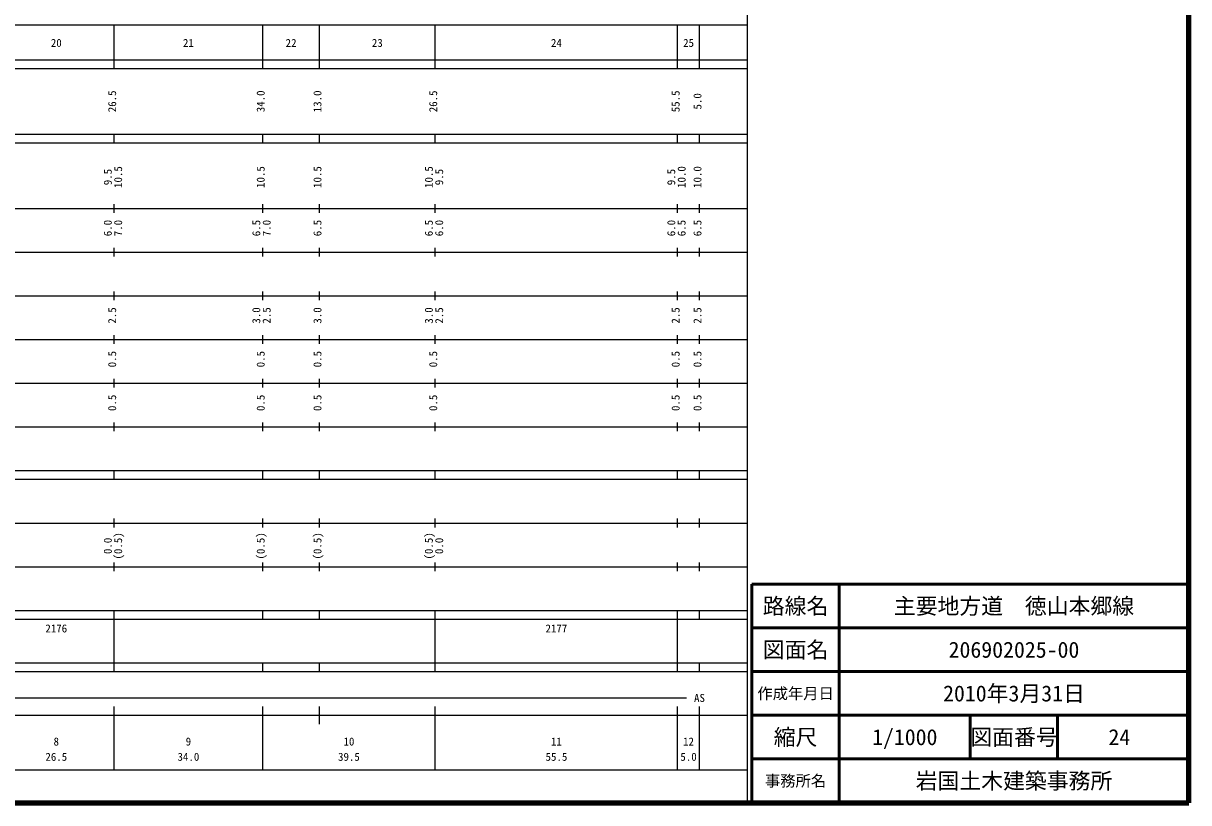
# Model space of a CAD drawing. Units: millimetres on the paper, enlarged 1000 times. Extents: x 40000 to 680000, y 20000 to 380000.
# Drawn here: x 413200 to 680000, y 20000 to 198357 of the extents above; entities that cross this region are included whole.
import ezdxf
from ezdxf.enums import TextEntityAlignment as Align

# ---------------------------------------------------------------- set-up
doc = ezdxf.new("R2010")
doc.units = ezdxf.units.MM
doc.header["$LTSCALE"] = 1000
for name, color, linetype, lineweight in [('M-TTL', 2, 'Continuous', 140), ('M-TTL-FRAM', 2, 'Continuous', 50), ('M-TTL-LINE', 7, 'Continuous', 50), ('M-TTL-TXT', 7, 'Continuous', 25)]:
    doc.layers.add(name, color=color, linetype=linetype, lineweight=lineweight)
doc.styles.add('ＭＳ ゴシック', font='')
doc.styles.get('ＭＳ ゴシック').set_extended_font_data('MS Gothic')

msp = doc.modelspace()

# ---------------------------------------------------------------- linework, layer by layer
at = {"layer": 'M-TTL'}
for p, q in [((680000, 20000), (680000, 380000)), ((40000, 20000), (680000, 20000))]:
    msp.add_line(p, q, dxfattribs=at)
at = {"layer": 'M-TTL-FRAM'}
for p, q in [((680000, 70000), (580000, 70000)), ((580000, 70000), (580000, 20000))]:
    msp.add_line(p, q, dxfattribs=at)
at = {"layer": 'M-TTL-LINE'}
for p, q in [((600000, 70000), (600000, 20000)), ((680000, 60000), (580000, 60000)), ((680000, 50000), (580000, 50000)), ((680000, 40000), (580000, 40000)), ((630000, 40000), (630000, 30000)), ((650000, 40000), (650000, 30000)), ((680000, 30000), (580000, 30000))]:
    msp.add_line(p, q, dxfattribs=at)
at = {"layer": 'M-TTL-TXT'}
for p, q in [((579000, 20000), (579000, 370000)), ((68000, 198000), (579000, 198000)), ((434000, 188000), (434000, 198000)), ((468000, 188000), (468000, 198000)), ((481000, 188000), (481000, 198000)), ((507500, 188000), (507500, 198000)), ((563000, 188000), (563000, 198000)), ((568000, 188000), (568000, 198000)), ((40000, 190000), (579000, 190000)), ((40000, 188000), (579000, 188000)), ((40000, 173000), (579000, 173000)), ((40000, 171000), (579000, 171000)), ((434000, 171000), (434000, 173000)), ((468000, 171000), (468000, 173000)), ((481000, 171000), (481000, 173000)), ((507500, 171000), (507500, 173000)), ((563000, 171000), (563000, 173000)), ((568000, 171000), (568000, 173000)), ((40000, 156000), (579000, 156000)), ((434000, 155000), (434000, 157000)), ((468000, 155000), (468000, 157000)), ((481000, 155000), (481000, 157000)), ((507500, 155000), (507500, 157000)), ((563000, 155000), (563000, 157000)), ((568000, 155000), (568000, 157000)), ((434000, 145000), (434000, 147000)), ((468000, 145000), (468000, 147000)), ((481000, 145000), (481000, 147000)), ((507500, 145000), (507500, 147000)), ((563000, 145000), (563000, 147000)), ((568000, 145000), (568000, 147000)), ((46000, 146000), (579000, 146000)), ((434000, 135000), (434000, 137000)), ((468000, 135000), (468000, 137000)), ((481000, 135000), (481000, 137000)), ((507500, 135000), (507500, 137000)), ((563000, 135000), (563000, 137000)), ((568000, 135000), (568000, 137000)), ((52000, 136000), (579000, 136000)), ((46000, 126000), (579000, 126000)), ((434000, 125000), (434000, 127000)), ((468000, 125000), (468000, 127000)), ((481000, 125000), (481000, 127000)), ((507500, 125000), (507500, 127000)), ((563000, 125000), (563000, 127000)), ((568000, 125000), (568000, 127000)), ((52000, 116000), (579000, 116000)), ((434000, 115000), (434000, 117000)), ((468000, 115000), (468000, 117000)), ((481000, 115000), (481000, 117000)), ((507500, 115000), (507500, 117000)), ((563000, 115000), (563000, 117000)), ((568000, 115000), (568000, 117000)), ((434000, 105000), (434000, 107000)), ((468000, 105000), (468000, 107000)), ((481000, 105000), (481000, 107000)), ((507500, 105000), (507500, 107000)), ((563000, 105000), (563000, 107000)), ((568000, 105000), (568000, 107000)), ((46000, 106000), (579000, 106000)), ((40000, 96000), (579000, 96000)), ((40000, 94000), (579000, 94000)), ((434000, 94000), (434000, 96000)), ((468000, 94000), (468000, 96000)), ((481000, 94000), (481000, 96000)), ((507500, 94000), (507500, 96000)), ((563000, 94000), (563000, 96000)), ((568000, 94000), (568000, 96000)), ((49000, 84000), (579000, 84000)), ((434000, 83000), (434000, 85000)), ((468000, 83000), (468000, 85000)), ((481000, 83000), (481000, 85000)), ((507500, 83000), (507500, 85000)), ((563000, 83000), (563000, 85000)), ((568000, 83000), (568000, 85000)), ((434000, 73000), (434000, 75000)), ((468000, 73000), (468000, 75000)), ((481000, 73000), (481000, 75000)), ((507500, 73000), (507500, 75000)), ((563000, 73000), (563000, 75000)), ((568000, 73000), (568000, 75000)), ((40000, 74000), (579000, 74000)), ((40000, 64000), (579000, 64000)), ((40000, 62000), (579000, 62000)), ((434000, 62000), (434000, 64000)), ((434000, 52000), (434000, 62000)), ((468000, 62000), (468000, 64000)), ((481000, 62000), (481000, 64000)), ((507500, 62000), (507500, 64000)), ((507500, 52000), (507500, 62000)), ((563000, 62000), (563000, 64000)), ((563000, 52000), (563000, 62000)), ((568000, 62000), (568000, 64000)), ((40000, 52000), (579000, 52000)), ((434000, 50000), (434000, 52000)), ((468000, 50000), (468000, 52000)), ((481000, 50000), (481000, 52000)), ((507500, 50000), (507500, 52000)), ((563000, 50000), (563000, 52000)), ((568000, 50000), (568000, 52000)), ((40000, 50000), (579000, 50000)), ((371500, 44000), (565000, 44000)), ((434000, 27500), (434000, 42000)), ((468000, 27500), (468000, 42000)), ((481000, 38000), (481000, 42000)), ((507500, 27500), (507500, 42000)), ((563000, 27500), (563000, 42000)), ((568000, 27500), (568000, 42000)), ((40000, 40000), (579000, 40000)), ((68000, 27500), (579000, 27500))]:
    msp.add_line(p, q, dxfattribs=at)

# ---------------------------------------------------------------- texts
at = {"layer": 'M-TTL-TXT', "style": 'ＭＳ ゴシック'}
for s, p in [('20', (420750, 192405)), ('21', (451000, 192405)), ('22', (474500, 192405)), ('23', (494250, 192405)), ('24', (535250, 192405)), ('25', (565500, 192405)), ('AS', (568000, 42500)), ('8', (420750, 32523)), ('9', (451000, 32523)), ('10', (487750, 32523)), ('11', (535250, 32523)), ('12', (565500, 32523)), ('26.5', (420750, 29033)), ('34.0', (451000, 29033)), ('39.5', (487750, 29033)), ('55.5', (535250, 29033)), ('5.0', (565500, 29033))]:
    msp.add_text(s, height=1833, dxfattribs=at).set_placement(p, align=Align.BOTTOM_CENTER)
for s, p in [('26.5', (435000, 180500)), ('34.0', (469000, 180500)), ('13.0', (482000, 180500)), ('26.5', (508500, 180500)), ('55.5', (564000, 180500)), ('5.0', (569000, 180500)), ('10.5', (436370, 163174)), ('10.5', (469000, 163174)), ('10.5', (482000, 163174)), ('10.5', (507500, 163174)), ('10.0', (565370, 163174)), ('10.0', (569000, 163174)), ('9.5', (434000, 163174)), ('9.5', (509870, 163174)), ('9.5', (563000, 163174)), ('6.0', (434000, 151500)), ('7.0', (436370, 151500)), ('6.5', (468000, 151500)), ('7.0', (470370, 151500)), ('6.5', (482000, 151500)), ('6.5', (507500, 151500)), ('6.0', (509870, 151500)), ('6.0', (563000, 151500)), ('6.5', (565370, 151500)), ('6.5', (569000, 151500)), ('2.5', (435000, 131500)), ('3.0', (468000, 131500)), ('2.5', (470370, 131500)), ('3.0', (482000, 131500)), ('3.0', (507500, 131500)), ('2.5', (509870, 131500)), ('2.5', (564000, 131500)), ('2.5', (569000, 131500)), ('0.5', (435000, 121500)), ('0.5', (469000, 121500)), ('0.5', (482000, 121500)), ('0.5', (508500, 121500)), ('0.5', (564000, 121500)), ('0.5', (569000, 121500)), ('0.5', (435000, 111500)), ('0.5', (469000, 111500)), ('0.5', (482000, 111500)), ('0.5', (508500, 111500)), ('0.5', (564000, 111500)), ('0.5', (569000, 111500)), ('0.0', (434000, 78764)), ('(0.5)', (436370, 78764)), ('(0.5)', (469000, 78764)), ('(0.5)', (482000, 78764)), ('(0.5)', (507500, 78764)), ('0.0', (509870, 78764))]:
    msp.add_text(s, height=1833, rotation=90, dxfattribs=at).set_placement(p, align=Align.BOTTOM_CENTER)
for s, height, p in [('路線名', 3666, (590000, 65000)), ('路線名', 3666, (590000, 65000)), ('主要地方道\u3000徳山本郷線', 3666, (640000, 65000)), ('図面名', 3666, (590000, 55000)), ('図面名', 3666, (590000, 55000)), ('206902025-00', 3666, (640000, 55000)), ('作成年月日', 2566, (590000, 45000)), ('作成年月日', 2566, (590000, 45000)), ('2010年3月31日', 3666, (640000, 45000)), ('縮尺', 3666, (590000, 35000)), ('縮尺', 3666, (590000, 35000)), ('1/1000', 3666, (615000, 35000)), ('図面番号', 3666, (640000, 35000)), ('図面番号', 3666, (640000, 35000)), ('24', 3666, (664125, 35000)), ('岩国土木建築事務所', 3666, (640000, 25000)), ('事務所名', 2566, (590000, 25000)), ('事務所名', 2566, (590000, 25000))]:
    msp.add_text(s, height=height, dxfattribs=at).set_placement(p, align=Align.MIDDLE_CENTER)
for s, p in [('2176', (418250, 58405)), ('2177', (532750, 58405))]:
    msp.add_text(s, height=1833, dxfattribs=at).set_placement(p, align=Align.BOTTOM_LEFT)

doc.saveas('drawing.dxf')
